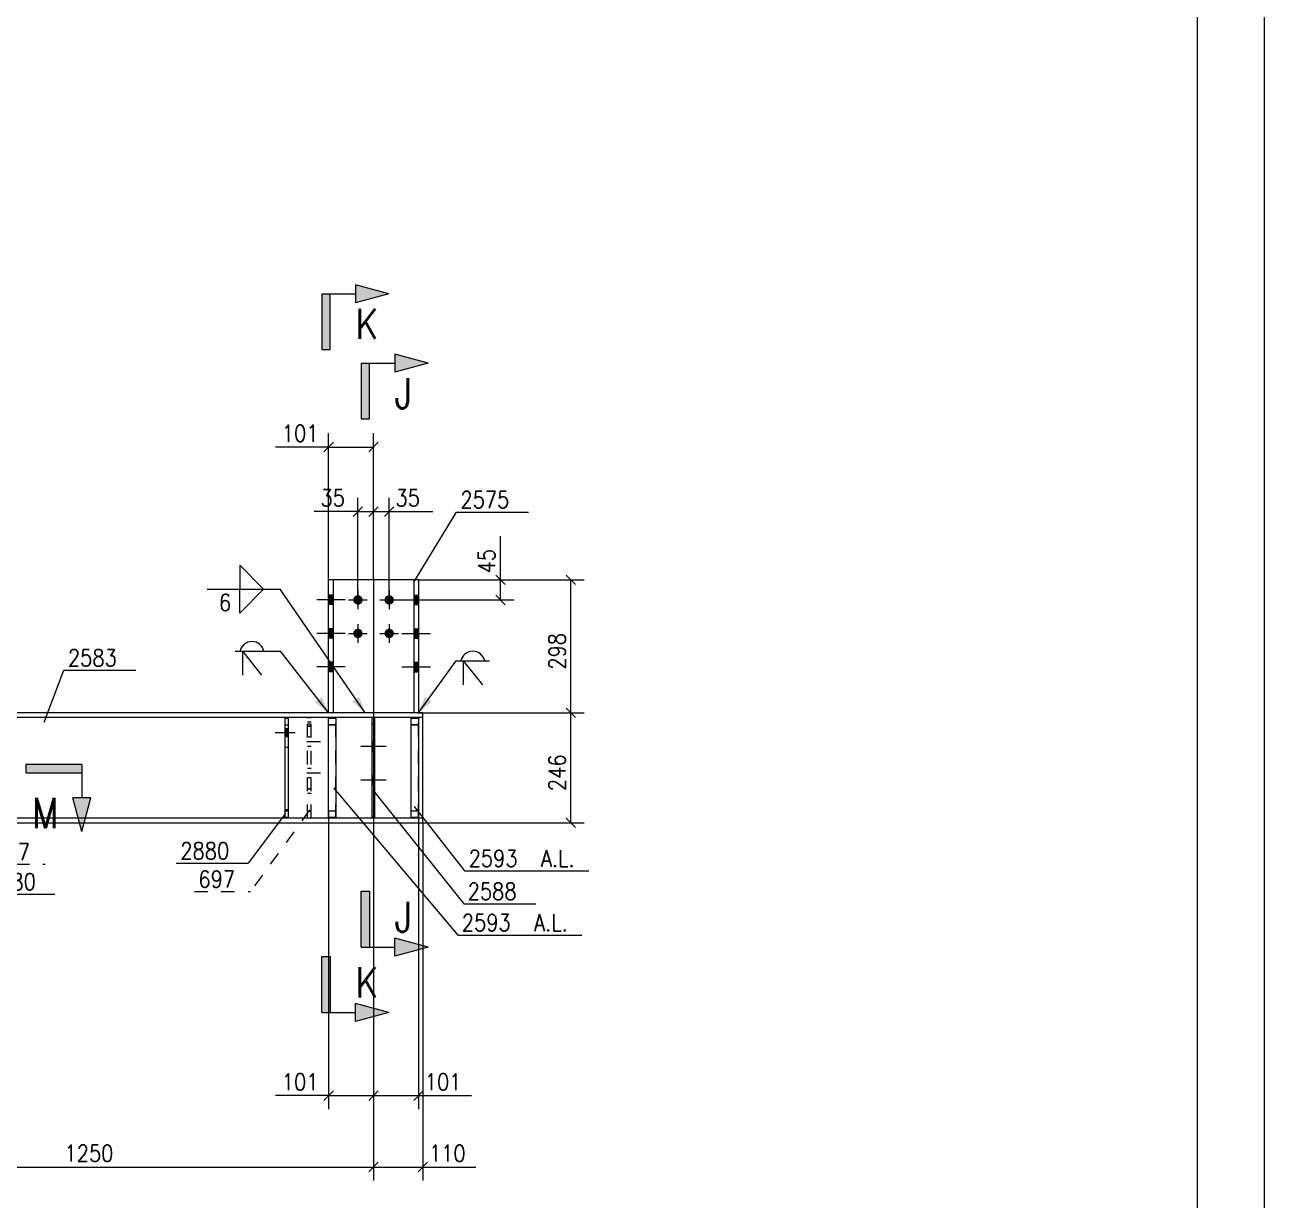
# Model space of a CAD drawing. Header units: millimetres. Extents: x 5 to 846, y 5 to 599.
# Drawn here: x 661.2 to 846, y 124.6 to 299.8 of the extents above; entities that cross this region are included whole.
import ezdxf

# ---------------------------------------------------------------- set-up
doc = ezdxf.new("R2010")
doc.units = ezdxf.units.MM
for name, pattern in [('XKITLINE00', [0]), ('XKITLINE02', [4, 2, -2]), ('XKITLINE06', [7, 3, -1, 2, -1])]:
    doc.linetypes.add(name, pattern=pattern)
for name, color, linetype, lineweight in [('Corte', 7, 'Continuous', 0), ('Cota', 4, 'Continuous', 0), ('Marca da peça', 2, 'Continuous', 0), ('Objeto gráfico', 3, 'Continuous', 0), ('Outro tipo de objeto', 7, 'Continuous', 0), ('Parafuso', 3, 'Continuous', 0), ('Peça', 2, 'Continuous', 0), ('Solda', 1, 'Continuous', 0)]:
    doc.layers.add(name, color=color, linetype=linetype, lineweight=lineweight)
doc.styles.add('ROMANS', font='ROMANS__.TTF')
doc.styles.add('SIMPLEX', font='SIMPLEX_.TTF')

msp = doc.modelspace()

# ---------------------------------------------------------------- hatches: boundary and pattern name
at = {"layer": 'Corte'}
for points in [[(715.48, 259.75), (710.48, 258.41), (710.48, 261.09)], [(706.73, 251.42), (705.48, 251.42), (705.48, 259.75)], [(706.73, 259.75), (706.73, 251.42), (705.48, 259.75)], [(721.33, 249.4), (716.33, 248.07), (716.33, 250.74)], [(712.58, 241.07), (711.33, 241.07), (711.33, 249.4)], [(712.58, 249.4), (712.58, 241.07), (711.33, 249.4)], [(661.33, 188.32), (661.33, 189.57), (669.66, 189.57)], [(669.66, 188.32), (661.33, 188.32), (669.66, 189.57)], [(669.66, 179.57), (668.32, 184.57), (671, 184.57)], [(712.58, 162.33), (711.33, 162.33), (711.33, 170.67)], [(712.58, 170.67), (712.58, 162.33), (711.33, 170.67)], [(721.33, 162.33), (716.33, 160.99), (716.33, 163.67)], [(706.73, 152.57), (705.48, 152.57), (705.48, 160.91)], [(706.73, 160.91), (706.73, 152.57), (705.48, 160.91)], [(715.48, 152.57), (710.48, 151.23), (710.48, 153.91)]]:
    msp.add_hatch(color=6, dxfattribs=at).paths.add_polyline_path(points, flags=17)
at = {"layer": 'Parafuso'}
for points in [[(706.48, 214.79), (707.16, 214.79), (707.16, 213.39), (706.48, 213.39)], [(706.48, 214.79), (707.16, 214.79), (707.16, 213.39), (706.48, 213.39)], [(711.55, 214.06), (711.54, 214.02), (711.54, 213.99), (711.53, 213.95), (711.53, 213.92), (711.52, 213.89), (711.51, 213.85), (711.49, 213.82), (711.48, 213.79), (711.46, 213.76), (711.45, 213.73), (711.43, 213.7), (711.41, 213.67), (711.39, 213.65), (711.37, 213.62), (711.34, 213.59), (711.32, 213.57), (711.29, 213.55), (711.26, 213.53), (711.24, 213.51), (711.21, 213.49), (711.18, 213.47), (711.15, 213.46), (711.11, 213.44), (711.08, 213.43), (711.05, 213.42), (711.02, 213.41), (710.98, 213.4), (710.95, 213.4), (710.92, 213.39), (710.88, 213.39), (710.85, 213.39), (710.81, 213.39), (710.78, 213.39), (710.74, 213.4), (710.71, 213.4), (710.68, 213.41), (710.64, 213.42), (710.61, 213.43), (710.58, 213.44), (710.55, 213.46), (710.52, 213.47), (710.49, 213.49), (710.46, 213.51), (710.43, 213.53), (710.4, 213.55), (710.38, 213.57), (710.35, 213.59), (710.33, 213.62), (710.31, 213.65), (710.28, 213.67), (710.26, 213.7), (710.25, 213.73), (710.23, 213.76), (710.21, 213.79), (710.2, 213.82), (710.19, 213.85), (710.18, 213.89), (710.17, 213.92), (710.16, 213.95), (710.15, 213.99), (710.15, 214.02), (710.15, 214.06), (710.15, 214.09), (710.15, 214.12), (710.15, 214.16), (710.15, 214.19), (710.16, 214.23), (710.17, 214.26), (710.18, 214.29), (710.19, 214.33), (710.2, 214.36), (710.21, 214.39), (710.23, 214.42), (710.25, 214.45), (710.26, 214.48), (710.28, 214.51), (710.31, 214.53), (710.33, 214.56), (710.35, 214.58), (710.38, 214.61), (710.4, 214.63), (710.43, 214.65), (710.46, 214.67), (710.49, 214.69), (710.52, 214.71), (710.55, 214.72), (710.58, 214.74), (710.61, 214.75), (710.64, 214.76), (710.68, 214.77), (710.71, 214.78), (710.74, 214.78), (710.78, 214.79), (710.81, 214.79), (710.85, 214.79), (710.88, 214.79), (710.92, 214.79), (710.95, 214.78), (710.98, 214.78), (711.02, 214.77), (711.05, 214.76), (711.08, 214.75), (711.11, 214.74), (711.15, 214.72), (711.18, 214.71), (711.21, 214.69), (711.24, 214.67), (711.26, 214.65), (711.29, 214.63), (711.32, 214.61), (711.34, 214.58), (711.37, 214.56), (711.39, 214.53), (711.41, 214.51), (711.43, 214.48), (711.45, 214.45), (711.46, 214.42), (711.48, 214.39), (711.49, 214.36), (711.51, 214.33), (711.52, 214.29), (711.53, 214.26), (711.53, 214.23), (711.54, 214.19), (711.54, 214.16), (711.55, 214.12), (711.55, 214.09)], [(716.21, 214.06), (716.21, 214.02), (716.21, 213.99), (716.2, 213.95), (716.19, 213.92), (716.18, 213.89), (716.17, 213.85), (716.16, 213.82), (716.15, 213.79), (716.13, 213.76), (716.11, 213.73), (716.1, 213.7), (716.08, 213.67), (716.05, 213.65), (716.03, 213.62), (716.01, 213.59), (715.98, 213.57), (715.96, 213.55), (715.93, 213.53), (715.9, 213.51), (715.87, 213.49), (715.84, 213.47), (715.81, 213.46), (715.78, 213.44), (715.75, 213.43), (715.72, 213.42), (715.68, 213.41), (715.65, 213.4), (715.62, 213.4), (715.58, 213.39), (715.55, 213.39), (715.51, 213.39), (715.48, 213.39), (715.44, 213.39), (715.41, 213.4), (715.38, 213.4), (715.34, 213.41), (715.31, 213.42), (715.28, 213.43), (715.25, 213.44), (715.21, 213.46), (715.18, 213.47), (715.15, 213.49), (715.12, 213.51), (715.1, 213.53), (715.07, 213.55), (715.04, 213.57), (715.02, 213.59), (714.99, 213.62), (714.97, 213.65), (714.95, 213.67), (714.93, 213.7), (714.91, 213.73), (714.9, 213.76), (714.88, 213.79), (714.87, 213.82), (714.85, 213.85), (714.84, 213.89), (714.83, 213.92), (714.83, 213.95), (714.82, 213.99), (714.82, 214.02), (714.81, 214.06), (714.81, 214.09), (714.81, 214.12), (714.82, 214.16), (714.82, 214.19), (714.83, 214.23), (714.83, 214.26), (714.84, 214.29), (714.85, 214.33), (714.87, 214.36), (714.88, 214.39), (714.9, 214.42), (714.91, 214.45), (714.93, 214.48), (714.95, 214.51), (714.97, 214.53), (714.99, 214.56), (715.02, 214.58), (715.04, 214.61), (715.07, 214.63), (715.1, 214.65), (715.12, 214.67), (715.15, 214.69), (715.18, 214.71), (715.21, 214.72), (715.25, 214.74), (715.28, 214.75), (715.31, 214.76), (715.34, 214.77), (715.38, 214.78), (715.41, 214.78), (715.44, 214.79), (715.48, 214.79), (715.51, 214.79), (715.55, 214.79), (715.58, 214.79), (715.62, 214.78), (715.65, 214.78), (715.68, 214.77), (715.72, 214.76), (715.75, 214.75), (715.78, 214.74), (715.81, 214.72), (715.84, 214.71), (715.87, 214.69), (715.9, 214.67), (715.93, 214.65), (715.96, 214.63), (715.98, 214.61), (716.01, 214.58), (716.03, 214.56), (716.05, 214.53), (716.08, 214.51), (716.1, 214.48), (716.11, 214.45), (716.13, 214.42), (716.15, 214.39), (716.16, 214.36), (716.17, 214.33), (716.18, 214.29), (716.19, 214.26), (716.2, 214.23), (716.21, 214.19), (716.21, 214.16), (716.21, 214.12), (716.21, 214.09)], [(719.2, 214.79), (719.88, 214.79), (719.88, 213.39), (719.2, 213.39)], [(719.2, 214.79), (719.88, 214.79), (719.88, 213.39), (719.2, 213.39)], [(706.48, 209.79), (707.16, 209.79), (707.16, 208.39), (706.48, 208.39)], [(706.48, 209.79), (707.16, 209.79), (707.16, 208.39), (706.48, 208.39)], [(711.55, 209.06), (711.54, 209.02), (711.54, 208.99), (711.53, 208.95), (711.53, 208.92), (711.52, 208.89), (711.51, 208.85), (711.49, 208.82), (711.48, 208.79), (711.46, 208.76), (711.45, 208.73), (711.43, 208.7), (711.41, 208.67), (711.39, 208.65), (711.37, 208.62), (711.34, 208.59), (711.32, 208.57), (711.29, 208.55), (711.26, 208.53), (711.24, 208.51), (711.21, 208.49), (711.18, 208.47), (711.15, 208.46), (711.11, 208.44), (711.08, 208.43), (711.05, 208.42), (711.02, 208.41), (710.98, 208.4), (710.95, 208.4), (710.92, 208.39), (710.88, 208.39), (710.85, 208.39), (710.81, 208.39), (710.78, 208.39), (710.74, 208.4), (710.71, 208.4), (710.68, 208.41), (710.64, 208.42), (710.61, 208.43), (710.58, 208.44), (710.55, 208.46), (710.52, 208.47), (710.49, 208.49), (710.46, 208.51), (710.43, 208.53), (710.4, 208.55), (710.38, 208.57), (710.35, 208.59), (710.33, 208.62), (710.31, 208.65), (710.28, 208.67), (710.26, 208.7), (710.25, 208.73), (710.23, 208.76), (710.21, 208.79), (710.2, 208.82), (710.19, 208.85), (710.18, 208.89), (710.17, 208.92), (710.16, 208.95), (710.15, 208.99), (710.15, 209.02), (710.15, 209.06), (710.15, 209.09), (710.15, 209.12), (710.15, 209.16), (710.15, 209.19), (710.16, 209.23), (710.17, 209.26), (710.18, 209.29), (710.19, 209.33), (710.2, 209.36), (710.21, 209.39), (710.23, 209.42), (710.25, 209.45), (710.26, 209.48), (710.28, 209.51), (710.31, 209.53), (710.33, 209.56), (710.35, 209.58), (710.38, 209.61), (710.4, 209.63), (710.43, 209.65), (710.46, 209.67), (710.49, 209.69), (710.52, 209.71), (710.55, 209.72), (710.58, 209.74), (710.61, 209.75), (710.64, 209.76), (710.68, 209.77), (710.71, 209.78), (710.74, 209.78), (710.78, 209.79), (710.81, 209.79), (710.85, 209.79), (710.88, 209.79), (710.92, 209.79), (710.95, 209.78), (710.98, 209.78), (711.02, 209.77), (711.05, 209.76), (711.08, 209.75), (711.11, 209.74), (711.15, 209.72), (711.18, 209.71), (711.21, 209.69), (711.24, 209.67), (711.26, 209.65), (711.29, 209.63), (711.32, 209.61), (711.34, 209.58), (711.37, 209.56), (711.39, 209.53), (711.41, 209.51), (711.43, 209.48), (711.45, 209.45), (711.46, 209.42), (711.48, 209.39), (711.49, 209.36), (711.51, 209.33), (711.52, 209.29), (711.53, 209.26), (711.53, 209.23), (711.54, 209.19), (711.54, 209.16), (711.55, 209.12), (711.55, 209.09)], [(716.21, 209.06), (716.21, 209.02), (716.21, 208.99), (716.2, 208.95), (716.19, 208.92), (716.18, 208.89), (716.17, 208.85), (716.16, 208.82), (716.15, 208.79), (716.13, 208.76), (716.11, 208.73), (716.1, 208.7), (716.08, 208.67), (716.05, 208.65), (716.03, 208.62), (716.01, 208.59), (715.98, 208.57), (715.96, 208.55), (715.93, 208.53), (715.9, 208.51), (715.87, 208.49), (715.84, 208.47), (715.81, 208.46), (715.78, 208.44), (715.75, 208.43), (715.72, 208.42), (715.68, 208.41), (715.65, 208.4), (715.62, 208.4), (715.58, 208.39), (715.55, 208.39), (715.51, 208.39), (715.48, 208.39), (715.44, 208.39), (715.41, 208.4), (715.38, 208.4), (715.34, 208.41), (715.31, 208.42), (715.28, 208.43), (715.25, 208.44), (715.21, 208.46), (715.18, 208.47), (715.15, 208.49), (715.12, 208.51), (715.1, 208.53), (715.07, 208.55), (715.04, 208.57), (715.02, 208.59), (714.99, 208.62), (714.97, 208.65), (714.95, 208.67), (714.93, 208.7), (714.91, 208.73), (714.9, 208.76), (714.88, 208.79), (714.87, 208.82), (714.85, 208.85), (714.84, 208.89), (714.83, 208.92), (714.83, 208.95), (714.82, 208.99), (714.82, 209.02), (714.81, 209.06), (714.81, 209.09), (714.81, 209.12), (714.82, 209.16), (714.82, 209.19), (714.83, 209.23), (714.83, 209.26), (714.84, 209.29), (714.85, 209.33), (714.87, 209.36), (714.88, 209.39), (714.9, 209.42), (714.91, 209.45), (714.93, 209.48), (714.95, 209.51), (714.97, 209.53), (714.99, 209.56), (715.02, 209.58), (715.04, 209.61), (715.07, 209.63), (715.1, 209.65), (715.12, 209.67), (715.15, 209.69), (715.18, 209.71), (715.21, 209.72), (715.25, 209.74), (715.28, 209.75), (715.31, 209.76), (715.34, 209.77), (715.38, 209.78), (715.41, 209.78), (715.44, 209.79), (715.48, 209.79), (715.51, 209.79), (715.55, 209.79), (715.58, 209.79), (715.62, 209.78), (715.65, 209.78), (715.68, 209.77), (715.72, 209.76), (715.75, 209.75), (715.78, 209.74), (715.81, 209.72), (715.84, 209.71), (715.87, 209.69), (715.9, 209.67), (715.93, 209.65), (715.96, 209.63), (715.98, 209.61), (716.01, 209.58), (716.03, 209.56), (716.05, 209.53), (716.08, 209.51), (716.1, 209.48), (716.11, 209.45), (716.13, 209.42), (716.15, 209.39), (716.16, 209.36), (716.17, 209.33), (716.18, 209.29), (716.19, 209.26), (716.2, 209.23), (716.21, 209.19), (716.21, 209.16), (716.21, 209.12), (716.21, 209.09)], [(719.2, 209.79), (719.88, 209.79), (719.88, 208.39), (719.2, 208.39)], [(719.2, 209.79), (719.88, 209.79), (719.88, 208.39), (719.2, 208.39)], [(706.48, 204.79), (707.16, 204.79), (707.16, 203.39), (706.48, 203.39)], [(706.48, 204.79), (707.16, 204.79), (707.16, 203.39), (706.48, 203.39)], [(719.2, 204.79), (719.88, 204.79), (719.88, 203.39), (719.2, 203.39)], [(719.2, 204.79), (719.88, 204.79), (719.88, 203.39), (719.2, 203.39)], [(700.51, 193.72), (699.98, 193.72), (699.98, 194.92), (700.51, 194.92)], [(713.39, 191.56), (712.97, 191.56), (712.97, 192.96), (713.39, 192.96)], [(713.39, 186.56), (712.97, 186.56), (712.97, 187.96), (713.39, 187.96)]]:
    msp.add_hatch(color=7, dxfattribs=at).paths.add_polyline_path(points, flags=17)
at = {"layer": 'Solda'}
for points in [[(711.92, 197.26), (709.99, 198.96), (711.02, 199.67)], [(719.88, 197.26), (720.84, 199.65), (721.85, 198.92)], [(706.48, 197.26), (704.45, 198.84), (705.43, 199.61)]]:
    msp.add_hatch(color=7, dxfattribs=at).paths.add_polyline_path(points, flags=17)

# ---------------------------------------------------------------- linework, layer by layer
at = {"layer": 'Corte', "color": 6, "linetype": 'XKITLINE00', "lineweight": 0}
for p, q in [((715.48, 259.75), (710.48, 261.09)), ((710.48, 261.09), (710.48, 258.41)), ((705.48, 259.75), (710.48, 259.75)), ((705.48, 259.75), (705.48, 251.42)), ((706.73, 251.42), (706.73, 259.75)), ((715.48, 259.75), (710.48, 258.41)), ((705.48, 251.42), (706.73, 251.42)), ((721.33, 249.4), (716.33, 250.74)), ((716.33, 250.74), (716.33, 248.07)), ((711.33, 249.4), (716.33, 249.4)), ((711.33, 249.4), (711.33, 241.07)), ((712.58, 241.07), (712.58, 249.4)), ((721.33, 249.4), (716.33, 248.07)), ((711.33, 241.07), (712.58, 241.07)), ((669.66, 189.57), (661.33, 189.57)), ((661.33, 189.57), (661.33, 188.32)), ((669.66, 189.57), (669.66, 184.57)), ((661.33, 188.32), (669.66, 188.32)), ((671, 184.57), (668.32, 184.57)), ((669.66, 179.57), (668.32, 184.57)), ((669.66, 179.57), (671, 184.57)), ((711.33, 162.33), (711.33, 170.67)), ((711.33, 170.67), (712.58, 170.67)), ((712.58, 170.67), (712.58, 162.33)), ((721.33, 162.33), (716.33, 163.67)), ((716.33, 160.99), (716.33, 163.67)), ((705.48, 152.57), (705.48, 160.91)), ((705.48, 160.91), (706.73, 160.91)), ((706.73, 160.91), (706.73, 152.57)), ((711.33, 162.33), (716.33, 162.33)), ((721.33, 162.33), (716.33, 160.99)), ((715.48, 152.57), (710.48, 153.91)), ((710.48, 151.23), (710.48, 153.91)), ((705.48, 152.57), (710.48, 152.57)), ((715.48, 152.57), (710.48, 151.23))]:
    msp.add_line(p, q, dxfattribs=at)
at = {"layer": 'Cota', "color": 7, "linetype": 'XKITLINE00', "lineweight": 0}
for p, q in [((706.48, 217.09), (706.48, 238.93)), ((713.18, 217.26), (713.18, 238.93)), ((706.48, 236.88), (698.57, 236.88)), ((706.48, 236.88), (698.57, 236.88)), ((707.19, 237.59), (705.77, 236.17)), ((706.48, 236.88), (713.18, 236.88)), ((713.89, 237.59), (712.47, 236.17)), ((710.85, 214.09), (710.85, 229.31)), ((713.18, 217.26), (713.18, 229.31)), ((713.18, 217.26), (713.18, 229.31)), ((715.51, 214.09), (715.51, 229.31)), ((711.55, 227.96), (710.14, 226.55)), ((713.89, 227.96), (712.47, 226.55)), ((713.89, 227.96), (712.47, 226.55)), ((716.22, 227.96), (714.81, 226.55)), ((710.85, 227.26), (704.33, 227.26)), ((710.85, 227.26), (704.33, 227.26)), ((710.85, 227.26), (713.18, 227.26)), ((713.18, 227.26), (715.51, 227.26)), ((715.51, 227.26), (722.03, 227.26)), ((715.51, 227.26), (722.03, 227.26)), ((732.1, 217.09), (732.1, 223.61)), ((732.1, 217.09), (732.1, 223.61)), ((713.18, 217.26), (713.18, 127.53)), ((713.18, 217.26), (713.18, 127.53)), ((719.88, 217.09), (734.1, 217.09)), ((719.88, 217.09), (744.6, 217.09)), ((731.39, 217.8), (732.8, 216.38)), ((732.1, 214.09), (732.1, 217.09)), ((741.89, 217.8), (743.31, 216.38)), ((742.6, 197.26), (742.6, 217.09)), ((731.39, 214.8), (732.8, 213.38)), ((715.51, 214.09), (734.1, 214.09)), ((741.89, 197.96), (743.31, 196.55)), ((741.89, 197.96), (743.31, 196.55)), ((719.88, 197.26), (744.6, 197.26)), ((719.88, 197.26), (744.6, 197.26)), ((742.6, 180.86), (742.6, 197.26)), ((706.48, 182.64), (706.48, 138.17)), ((713.18, 181.7), (713.18, 138.17)), ((713.18, 181.7), (713.18, 138.17)), ((719.88, 182.64), (719.88, 138.17)), ((741.89, 181.56), (743.31, 180.15)), ((720.51, 180.86), (744.6, 180.86)), ((720.51, 180.86), (720.51, 127.53)), ((707.19, 140.88), (705.77, 139.46)), ((713.89, 140.88), (712.47, 139.46)), ((713.89, 140.88), (712.47, 139.46)), ((720.59, 140.88), (719.17, 139.46)), ((706.48, 140.17), (698.57, 140.17)), ((706.48, 140.17), (698.57, 140.17)), ((706.48, 140.17), (713.18, 140.17)), ((713.18, 140.17), (719.88, 140.17)), ((719.88, 140.17), (727.79, 140.17)), ((719.88, 140.17), (727.79, 140.17)), ((629.85, 129.53), (713.18, 129.53)), ((713.89, 130.24), (712.47, 128.82)), ((713.89, 130.24), (712.47, 128.82)), ((713.18, 129.53), (720.51, 129.53)), ((721.22, 130.24), (719.81, 128.82)), ((720.51, 129.53), (728.42, 129.53)), ((720.51, 129.53), (728.42, 129.53))]:
    msp.add_line(p, q, dxfattribs=at)
at = {"layer": 'Cota', "color": 3}
for p in [(706.48, 236.88), (713.18, 236.88), (710.85, 227.26), (713.18, 227.26), (713.18, 227.26), (715.51, 227.26), (732.1, 217.09), (742.6, 217.09), (732.1, 214.09), (742.6, 197.26), (742.6, 197.26), (742.6, 180.86), (706.48, 140.17), (713.18, 140.17), (713.18, 140.17), (719.88, 140.17), (713.18, 129.53), (713.18, 129.53), (720.51, 129.53)]:
    msp.add_point(p, dxfattribs=at)
at = {"layer": 'Marca da peça', "color": 7, "linetype": 'XKITLINE00', "lineweight": 0}
for p, q in [((719.21, 216.72), (725.54, 227.19)), ((725.54, 227.19), (736.28, 227.19)), ((664.05, 195.85), (667, 203.61)), ((667, 203.61), (677.74, 203.61)), ((707.23, 186.08), (725.74, 164.12)), ((713.12, 185.67), (726.62, 168.78)), ((719.26, 183.29), (726.76, 173.7)), ((700.03, 182.24), (694.5, 174.83)), ((683.76, 174.83), (694.5, 174.83)), ((726.76, 173.7), (745.27, 173.7)), ((654.92, 170.22), (665.66, 170.22)), ((726.62, 168.78), (737.36, 168.78)), ((725.74, 164.12), (744.24, 164.12))]:
    msp.add_line(p, q, dxfattribs=at)
at = {"layer": 'Marca da peça', "color": 7, "linetype": 'XKITLINE02', "lineweight": 0}
for p, q in [((703.65, 182.77), (694.82, 170.59)), ((655.88, 174.67), (664.23, 174.67)), ((686.46, 170.59), (694.82, 170.59))]:
    msp.add_line(p, q, dxfattribs=at)
at = {"layer": 'Objeto gráfico', "color": 7, "linetype": 'XKITLINE06', "lineweight": 0}
msp.add_line((713.18, 217.26), (713.18, 181.7), dxfattribs=at)
at = {"layer": 'Outro tipo de objeto', "color": 7, "linetype": 'XKITLINE00', "lineweight": 0}
msp.add_line((846, 599), (846, 5), dxfattribs=at)
at = {"layer": 'Outro tipo de objeto', "color": 6, "linetype": 'XKITLINE00', "lineweight": 0}
msp.add_line((836, 589), (836, 15), dxfattribs=at)
at = {"layer": 'Parafuso', "color": 7, "linetype": 'XKITLINE00', "lineweight": 0}
for p, q in [((707.16, 214.79), (706.48, 214.79)), ((707.16, 214.79), (706.48, 214.79)), ((710.85, 215.49), (710.85, 212.69)), ((715.51, 215.49), (715.51, 212.69)), ((719.2, 214.79), (719.88, 214.79)), ((719.2, 214.79), (719.88, 214.79)), ((708.94, 214.09), (704.7, 214.09)), ((708.94, 214.09), (704.7, 214.09)), ((707.16, 213.39), (706.48, 213.39)), ((707.16, 213.39), (706.48, 213.39)), ((709.45, 214.09), (712.25, 214.09)), ((714.11, 214.09), (716.91, 214.09)), ((717.42, 214.09), (721.66, 214.09)), ((717.42, 214.09), (721.66, 214.09)), ((719.2, 213.39), (719.88, 213.39)), ((719.2, 213.39), (719.88, 213.39)), ((708.94, 209.09), (704.7, 209.09)), ((708.94, 209.09), (704.7, 209.09)), ((707.16, 209.79), (706.48, 209.79)), ((707.16, 209.79), (706.48, 209.79)), ((709.45, 209.09), (712.25, 209.09)), ((710.85, 210.49), (710.85, 207.69)), ((714.11, 209.09), (716.91, 209.09)), ((715.51, 210.49), (715.51, 207.69)), ((717.42, 209.09), (721.66, 209.09)), ((717.42, 209.09), (721.66, 209.09)), ((719.2, 209.79), (719.88, 209.79)), ((719.2, 209.79), (719.88, 209.79)), ((707.16, 208.39), (706.48, 208.39)), ((707.16, 208.39), (706.48, 208.39)), ((719.2, 208.39), (719.88, 208.39)), ((719.2, 208.39), (719.88, 208.39)), ((708.94, 204.09), (704.7, 204.09)), ((708.94, 204.09), (704.7, 204.09)), ((707.16, 204.79), (706.48, 204.79)), ((707.16, 204.79), (706.48, 204.79)), ((707.16, 203.39), (706.48, 203.39)), ((707.16, 203.39), (706.48, 203.39)), ((717.42, 204.09), (721.66, 204.09)), ((717.42, 204.09), (721.66, 204.09)), ((719.2, 204.79), (719.88, 204.79)), ((719.2, 204.79), (719.88, 204.79)), ((719.2, 203.39), (719.88, 203.39)), ((719.2, 203.39), (719.88, 203.39)), ((698.52, 194.32), (701.48, 194.32)), ((699.98, 194.92), (700.51, 194.92)), ((699.98, 193.72), (700.51, 193.72)), ((711.28, 192.26), (715.08, 192.26)), ((712.97, 192.96), (713.39, 192.96)), ((712.97, 191.56), (713.39, 191.56)), ((711.28, 187.26), (715.08, 187.26)), ((712.97, 187.96), (713.39, 187.96)), ((712.97, 186.56), (713.39, 186.56))]:
    msp.add_line(p, q, dxfattribs=at)
at = {"layer": 'Parafuso', "color": 7, "linetype": 'XKITLINE02', "lineweight": 0}
for p, q in [((705.25, 192.92), (702.29, 192.92)), ((703.85, 193.62), (703.31, 193.62)), ((703.85, 192.22), (703.31, 192.22)), ((703.85, 188.96), (703.31, 188.96)), ((705.25, 188.26), (702.29, 188.26)), ((703.85, 187.56), (703.31, 187.56))]:
    msp.add_line(p, q, dxfattribs=at)
at = {"layer": 'Peça', "color": 4, "linetype": 'XKITLINE00', "lineweight": 0}
for p, q in [((706.48, 197.26), (706.48, 217.09)), ((719.88, 217.09), (706.48, 217.09)), ((707.16, 217.09), (707.16, 197.26)), ((719.2, 217.09), (719.2, 197.26)), ((719.88, 217.09), (719.88, 197.26)), ((720.51, 197.26), (638.38, 197.26)), ((720.51, 196.54), (638.38, 196.54)), ((699.98, 196.48), (699.98, 196.48)), ((699.98, 182.82), (699.98, 196.48)), ((699.98, 196.48), (700.51, 196.48)), ((700.51, 196.48), (700.51, 196.48)), ((700.51, 182.82), (700.51, 196.48)), ((706.48, 181.64), (706.48, 196.48)), ((707.55, 196.48), (706.48, 196.48)), ((707.55, 196.48), (707.55, 181.64)), ((712.97, 181.7), (712.97, 196.54)), ((713.39, 196.54), (712.97, 196.54)), ((713.39, 181.7), (713.39, 196.54)), ((718.81, 181.64), (718.81, 196.48)), ((719.88, 196.48), (718.81, 196.48)), ((719.88, 196.48), (719.88, 181.64)), ((720.51, 180.86), (720.51, 197.26)), ((699.98, 192.15), (700.51, 192.15)), ((720.51, 181.57), (638.38, 181.57)), ((699.98, 181.64), (699.98, 182.82)), ((699.98, 182.82), (700.51, 182.82)), ((699.98, 181.64), (700.51, 181.64)), ((700.51, 181.64), (700.51, 182.82)), ((707.55, 181.64), (706.48, 181.64)), ((713.39, 181.7), (712.97, 181.7)), ((719.88, 181.64), (718.81, 181.64)), ((638.38, 180.86), (720.51, 180.86))]:
    msp.add_line(p, q, dxfattribs=at)
at = {"layer": 'Peça', "color": 7, "linetype": 'XKITLINE02', "lineweight": 0}
for p, q in [((699.98, 196.48), (699.98, 196.48)), ((699.98, 196.48), (700.51, 196.48)), ((700.51, 196.48), (700.51, 196.48)), ((703.31, 181.57), (703.31, 196.54)), ((703.85, 196.54), (703.31, 196.54)), ((703.31, 196.54), (703.85, 196.54)), ((703.85, 181.57), (703.85, 196.54)), ((719.88, 197.26), (706.48, 197.26)), ((706.48, 181.64), (706.48, 196.48)), ((706.48, 196.48), (707.55, 196.48)), ((707.55, 181.64), (707.55, 196.48)), ((718.81, 181.64), (718.81, 196.48)), ((718.81, 196.48), (719.88, 196.48)), ((719.88, 181.64), (719.88, 196.48)), ((699.98, 195.48), (700.51, 195.48)), ((703.31, 195.92), (703.85, 195.92)), ((703.85, 195.54), (703.31, 195.54)), ((703.85, 195.26), (703.31, 195.26)), ((703.31, 195.26), (703.85, 195.26)), ((706.48, 195.48), (707.55, 195.48)), ((707.55, 195.48), (706.48, 195.48)), ((712.97, 195.54), (713.39, 195.54)), ((718.81, 195.48), (719.88, 195.48)), ((719.88, 195.48), (718.81, 195.48)), ((703.85, 185.92), (703.31, 185.92)), ((703.31, 185.92), (703.85, 185.92)), ((703.31, 185.26), (703.85, 185.26)), ((699.98, 182.64), (700.51, 182.64)), ((700.51, 181.64), (699.98, 181.64)), ((703.31, 182.57), (703.85, 182.57)), ((703.85, 181.57), (703.31, 181.57)), ((706.48, 182.64), (707.55, 182.64)), ((706.48, 182.64), (707.55, 182.64)), ((707.55, 181.64), (706.48, 181.64)), ((712.97, 182.7), (713.39, 182.7)), ((718.81, 182.64), (719.88, 182.64)), ((718.81, 182.64), (719.88, 182.64)), ((719.88, 181.64), (718.81, 181.64))]:
    msp.add_line(p, q, dxfattribs=at)
at = {"layer": 'Solda', "color": 3, "linetype": 'XKITLINE00', "lineweight": 0}
for p, q in [((696.79, 215.7), (693.22, 219.27)), ((693.22, 219.27), (693.22, 215.7)), ((693.22, 215.7), (696.79, 215.7)), ((693.22, 215.7), (696.79, 215.7)), ((696.79, 215.7), (693.22, 212.13)), ((693.22, 212.13), (693.22, 215.7)), ((693.62, 206.44), (696.48, 202.87)), ((693.62, 206.44), (693.62, 202.87)), ((726.55, 205), (729.41, 201.43)), ((726.55, 205), (726.55, 201.43))]:
    msp.add_line(p, q, dxfattribs=at)
at = {"layer": 'Solda', "color": 7, "linetype": 'XKITLINE00', "lineweight": 0}
for p, q in [((688.37, 215.7), (699.25, 215.7)), ((711.92, 197.26), (699.25, 215.7)), ((692.55, 206.44), (699.3, 206.44)), ((706.48, 197.26), (699.3, 206.44)), ((719.88, 197.26), (725.48, 205)), ((725.48, 205), (730.48, 205))]:
    msp.add_line(p, q, dxfattribs=at)
at = {"layer": 'Solda', "color": 3, "linetype": 'XKITLINE00', "lineweight": 0}
for centre in [(695.05, 206.04), (727.98, 204.6)]:
    msp.add_arc(centre, 1.83, 12.6804, 167.3196, dxfattribs=at)

# ---------------------------------------------------------------- texts
at = {"layer": 'Corte', "color": 4, "style": 'ROMANS', "width": 0.85}
for s, p in [('K', (710.48, 253)), ('J', (716.33, 242.65)), ('M', (662.28, 180.07)), ('J', (716.33, 164.58)), ('K', (710.48, 154.82))]:
    msp.add_text(s, height=4.5, dxfattribs=at).set_placement(p)
at = {"layer": 'Cota', "color": 3, "style": 'SIMPLEX', "width": 0.85}
for s, p in [('101', (699.51, 237.68)), ('35', (705.27, 228.06)), ('35', (716.45, 228.06)), ('101', (699.51, 140.97)), ('101', (720.82, 140.97)), ('1250', (667.1, 130.33)), ('110', (721.45, 130.33))]:
    msp.add_text(s, height=2.5, dxfattribs=at).set_placement(p)
for s, p in [('45', (731.3, 218.03)), ('298', (741.8, 203.69)), ('246', (741.8, 185.58))]:
    msp.add_text(s, height=2.5, rotation=90.0002, dxfattribs=at).set_placement(p)
at = {"layer": 'Marca da peça', "color": 4, "style": 'ROMANS', "width": 0.85}
for s, p in [('2575', (726.14, 227.79)), ('2583', (667.6, 204.21)), ('697', (656.48, 175.27)), ('2880', (684.36, 175.43)), ('2593', (727.36, 174.3)), ('A.L.', (738.15, 174.3)), ('2880', (655.52, 170.82)), ('697', (687.06, 171.19)), ('2588', (727.22, 169.38)), ('2593', (726.34, 164.72)), ('A.L.', (737.13, 164.72))]:
    msp.add_text(s, height=2.5, dxfattribs=at).set_placement(p)
at = {"layer": 'Solda', "color": 3, "style": 'ROMANS', "width": 0.85}
msp.add_text('6', height=2.5, dxfattribs=at).set_placement((690.12, 212.45))

doc.saveas('drawing.dxf')
